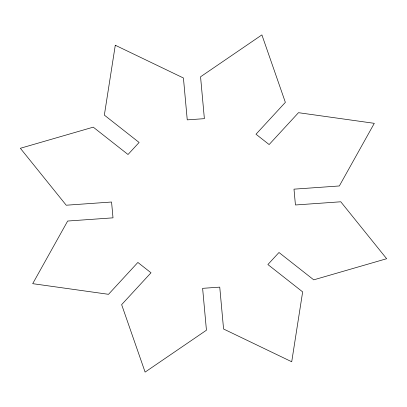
<?xml version="1.0" encoding="UTF-8"?>
<svg xmlns="http://www.w3.org/2000/svg" width="407" height="407" viewBox="0 0 407 407"><rect width="100%" height="100%" fill="white"/><g stroke="black" fill="none" stroke-linecap="round" stroke-linejoin="round"><path stroke-width="0.61" d="M115.283 45.238L104.35 115.115L139.113 142.465L128.017 154.502L93.259 127.157L20.35 148.28L66.224 205.214L111.564 202.02L113.004 217.842L67.664 221.037L32.702 283.669L108.511 294.312L137.866 262.444L151.002 272.776L121.642 304.645L145.106 372.1L206.441 330.209L202.62 288.339L219.749 287.133L223.57 329.004L291.717 361.762L302.65 291.885L267.887 264.535L278.983 252.498L313.741 279.843L386.65 258.72L340.776 201.786L295.436 204.98L293.996 189.158L339.336 185.963L374.298 123.331L298.489 112.688L269.134 144.556L255.998 134.224L285.358 102.355L261.894 34.9L200.559 76.791L204.38 118.661L187.251 119.867L183.43 77.996L115.283 45.238"/></g></svg>
